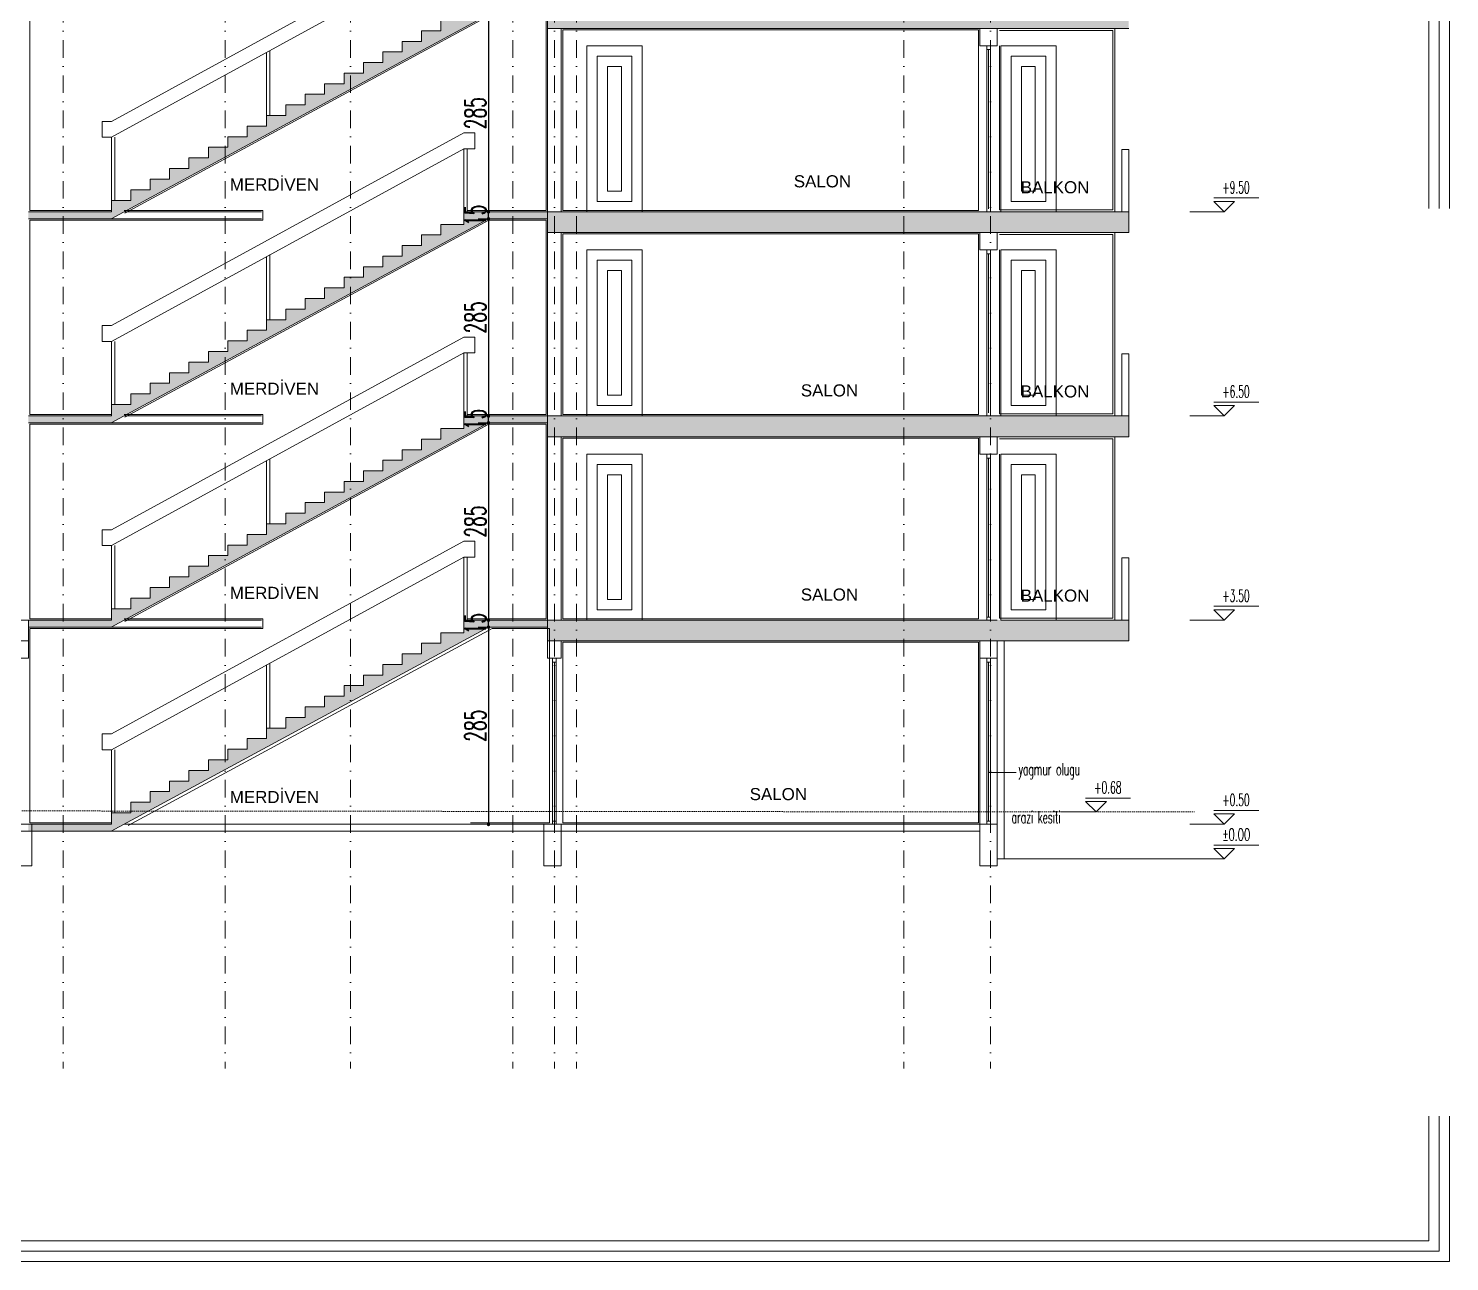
# Model space of a CAD drawing. Header units: millimetres. Extents: x -16104 to 67872, y -88009 to 12107.
# Drawn here: x 40599 to 42652, y 8729 to 10511 of the extents above; entities that cross this region are included whole.
import ezdxf

# ---------------------------------------------------------------- set-up
doc = ezdxf.new("R2010")
doc.units = ezdxf.units.MM
doc.linetypes.add('ACAD_ISO07W100', pattern=[3, 0, -3])
doc.linetypes.add('DASHDOTX2', pattern=[50.8, 25.4, -12.7, 0, -12.7])
doc.layers.get('0').update_dxf_attribs({"color": 241})
for name, color, linetype, lineweight in [('c05', 32, 'Continuous', 13), ('OLCU', 54, 'Continuous', 13), ('TARAMA', 8, 'Continuous', 15)]:
    doc.layers.add(name, color=color, linetype=linetype, lineweight=lineweight)
doc.styles.add('DIM', font='Txttw.shx', dxfattribs={"width": 0.6})
doc.styles.add('OLCU', font='simplex.shx', dxfattribs={"width": 0.6, "height": 1400})
doc.dimstyles.new('50', dxfattribs={"dimscale": 0, "dimtxt": 30, "dimasz": 1, "dimexe": 0, "dimexo": 2, "dimgap": 4, "dimtad": 1, "dimdec": 0, "dimzin": 0, "dimdsep": 46, "dimtxsty": 'DIM', "dimblk1": 'DOT', "dimblk2": 'DOT', "dimsah": 1, "dimcen": 1.5, "dimdle": 3, "dimse1": 1, "dimse2": 1, "dimclrd": 256, "dimclre": 9, "dimclrt": 256, "dimadec": 0, "dimazin": 0, "dimtfac": 0.24, "dimtdec": 0, "dimtix": 1, "dimtmove": 2, "dimatfit": 3, "dimldrblk": 'DOT', "dimfxl": 0, "dimtolj": 1, "dimtzin": 15, "dimarcsym": 0})

# ---------------------------------------------------------------- blocks, each defined once
blk = doc.blocks.new('DOT')
for p, q in [((-2, 0), (0, 0)), ((0, 15), (0, -15)), ((2, 0), (0, 0))]:
    blk.add_line(p, q)
blk.add_circle((0, 0), 2)
blk = doc.blocks.new('*D288')
at = {"layer": 'Defpoints', "color": 0, "transparency": 16777216}
for p in [(41263.5, 10531.1), (41263.5, 10246.1), (41263.5, 10246.1)]:
    blk.add_point(p, dxfattribs=at)
at = {"layer": 'TARAMA', "lineweight": -2, "transparency": 16777216}
blk.add_line((41263.5, 10530.1), (41263.5, 10247.1), dxfattribs=at)
for p, rotation in [((41263.5, 10531.1), 90), ((41263.5, 10246.1), 270)]:
    blk.add_blockref('DOT', p, dxfattribs=dict(at, rotation=rotation))
at = {"layer": 'TARAMA', "transparency": 16777216, "insert": (41244.5, 10388.6), "char_height": 30, "attachment_point": 5, "rotation": 90, "style": 'DIM'}
blk.add_mtext('\\A1;285', dxfattribs=at)
blk = doc.blocks.new('*D289')
at = {"layer": 'Defpoints', "color": 0, "transparency": 16777216}
for p in [(41263.5, 10236.1), (41263.5, 9951.1), (41263.5, 9951.1)]:
    blk.add_point(p, dxfattribs=at)
at = {"layer": 'TARAMA', "lineweight": -2, "transparency": 16777216}
blk.add_line((41263.5, 10235.1), (41263.5, 9952.1), dxfattribs=at)
for p, rotation in [((41263.5, 10236.1), 90), ((41263.5, 9951.1), 270)]:
    blk.add_blockref('DOT', p, dxfattribs=dict(at, rotation=rotation))
at = {"layer": 'TARAMA', "transparency": 16777216, "insert": (41244.5, 10093.6), "char_height": 30, "attachment_point": 5, "rotation": 90, "style": 'DIM'}
blk.add_mtext('\\A1;285', dxfattribs=at)
blk = doc.blocks.new('*D290')
at = {"layer": 'Defpoints', "color": 0, "transparency": 16777216}
for p in [(41263.5, 9941.1), (41263.5, 9656.1), (41263.5, 9656.1)]:
    blk.add_point(p, dxfattribs=at)
at = {"layer": 'TARAMA', "lineweight": -2, "transparency": 16777216}
blk.add_line((41263.5, 9940.1), (41263.5, 9657.1), dxfattribs=at)
for p, rotation in [((41263.5, 9941.1), 90), ((41263.5, 9656.1), 270)]:
    blk.add_blockref('DOT', p, dxfattribs=dict(at, rotation=rotation))
at = {"layer": 'TARAMA', "transparency": 16777216, "insert": (41244.5, 9798.6), "char_height": 30, "attachment_point": 5, "rotation": 90, "style": 'DIM'}
blk.add_mtext('\\A1;285', dxfattribs=at)
blk = doc.blocks.new('*D291')
at = {"layer": 'Defpoints', "color": 0, "transparency": 16777216}
for p in [(41263.5, 9646.1), (41263.5, 9361.1), (41263.5, 9361.1)]:
    blk.add_point(p, dxfattribs=at)
at = {"layer": 'TARAMA', "lineweight": -2, "transparency": 16777216}
blk.add_line((41263.5, 9645.1), (41263.5, 9362.1), dxfattribs=at)
for p, rotation in [((41263.5, 9646.1), 90), ((41263.5, 9361.1), 270)]:
    blk.add_blockref('DOT', p, dxfattribs=dict(at, rotation=rotation))
at = {"layer": 'TARAMA', "transparency": 16777216, "insert": (41244.5, 9503.6), "char_height": 30, "attachment_point": 5, "rotation": 90, "style": 'DIM'}
blk.add_mtext('\\A1;285', dxfattribs=at)
blk = doc.blocks.new('*D295')
at = {"layer": 'Defpoints', "color": 0, "transparency": 16777216}
for p in [(41263.5, 10246.1), (41263.5, 10246.1), (41263.5, 10236.1)]:
    blk.add_point(p, dxfattribs=at)
at = {"layer": 'TARAMA', "lineweight": -2, "transparency": 16777216}
for p, q in [((41263.5, 10247.1), (41263.5, 10248.1)), ((41263.5, 10236.1), (41263.5, 10246.1)), ((41263.5, 10235.1), (41263.5, 10234.1))]:
    blk.add_line(p, q, dxfattribs=at)
for p, rotation in [((41263.5, 10246.1), 270), ((41263.5, 10236.1), 90)]:
    blk.add_blockref('DOT', p, dxfattribs=dict(at, rotation=rotation))
at = {"layer": 'TARAMA', "transparency": 16777216, "insert": (41244.5, 10241.1), "char_height": 30, "attachment_point": 5, "rotation": 90, "style": 'DIM'}
blk.add_mtext('\\A1;15', dxfattribs=at)
blk = doc.blocks.new('*D296')
at = {"layer": 'Defpoints', "color": 0, "transparency": 16777216}
for p in [(41263.5, 9951.1), (41263.5, 9951.1), (41263.5, 9941.1)]:
    blk.add_point(p, dxfattribs=at)
at = {"layer": 'TARAMA', "lineweight": -2, "transparency": 16777216}
for p, q in [((41263.5, 9952.1), (41263.5, 9953.1)), ((41263.5, 9941.1), (41263.5, 9951.1)), ((41263.5, 9940.1), (41263.5, 9939.1))]:
    blk.add_line(p, q, dxfattribs=at)
for p, rotation in [((41263.5, 9951.1), 270), ((41263.5, 9941.1), 90)]:
    blk.add_blockref('DOT', p, dxfattribs=dict(at, rotation=rotation))
at = {"layer": 'TARAMA', "transparency": 16777216, "insert": (41244.5, 9946.1), "char_height": 30, "attachment_point": 5, "rotation": 90, "style": 'DIM'}
blk.add_mtext('\\A1;15', dxfattribs=at)
blk = doc.blocks.new('*D297')
at = {"layer": 'Defpoints', "color": 0, "transparency": 16777216}
for p in [(41263.5, 9656.1), (41263.5, 9656.1), (41263.5, 9646.1)]:
    blk.add_point(p, dxfattribs=at)
at = {"layer": 'TARAMA', "lineweight": -2, "transparency": 16777216}
for p, q in [((41263.5, 9657.1), (41263.5, 9658.1)), ((41263.5, 9646.1), (41263.5, 9656.1)), ((41263.5, 9645.1), (41263.5, 9644.1))]:
    blk.add_line(p, q, dxfattribs=at)
for p, rotation in [((41263.5, 9656.1), 270), ((41263.5, 9646.1), 90)]:
    blk.add_blockref('DOT', p, dxfattribs=dict(at, rotation=rotation))
at = {"layer": 'TARAMA', "transparency": 16777216, "insert": (41244.5, 9651.1), "char_height": 30, "attachment_point": 5, "rotation": 90, "style": 'DIM'}
blk.add_mtext('\\A1;15', dxfattribs=at)
blk = doc.blocks.new('*D960')
at = {"layer": 'Defpoints', "color": 0, "transparency": 16777216}
for p in [(37745, 10515), (37745, 10490), (41348.4, 10490)]:
    blk.add_point(p, dxfattribs=at)
at = {"layer": 'OLCU', "lineweight": -2, "transparency": 16777216}
for p, q in [((37745, 10516), (37745, 10517)), ((37745, 10515), (37745, 10490)), ((37745, 10489), (37745, 10488))]:
    blk.add_line(p, q, dxfattribs=at)
for p, rotation in [((37745, 10515), 270), ((37745, 10490), 90)]:
    blk.add_blockref('DOT', p, dxfattribs=dict(at, rotation=rotation))
at = {"layer": 'OLCU', "transparency": 16777216, "insert": (37726, 10502.5), "char_height": 30, "attachment_point": 5, "rotation": 90, "style": 'DIM'}
blk.add_mtext('\\A1;25', dxfattribs=at)
blk = doc.blocks.new('*D961')
at = {"layer": 'Defpoints', "color": 0, "transparency": 16777216}
for p in [(37745, 10490), (37745, 9425.5), (41348.4, 9425.5)]:
    blk.add_point(p, dxfattribs=at)
at = {"layer": 'OLCU', "lineweight": -2, "transparency": 16777216}
blk.add_line((37745, 10489), (37745, 9426.5), dxfattribs=at)
for p, rotation in [((37745, 10490), 90), ((37745, 9425.5), 270)]:
    blk.add_blockref('DOT', p, dxfattribs=dict(at, rotation=rotation))
at = {"layer": 'OLCU', "transparency": 16777216, "insert": (37726, 9957.8), "char_height": 30, "attachment_point": 5, "rotation": 90, "style": 'DIM'}
blk.add_mtext('\\A1;1065', dxfattribs=at)

msp = doc.modelspace()

# ---------------------------------------------------------------- hatches: boundary and pattern name
at = {"layer": 'TARAMA'}
h = msp.add_hatch(dxfattribs=at)
h.set_pattern_fill('JIS_STN_2.5,_O', color=256)
h.set_pattern_definition([(45, (1786.5696, -7965.6812), (-1.76776695, 1.76776695), []), (45, (1788.3346, -7965.6812), (-1.76776695, 1.76776695), [1.2, -0.5])])
h.paths.add_polyline_path([(41263.5, 10531.1), (41348.7, 10531.1), (41348.7, 10541.1), (41227.7, 10541.1), (41227.7, 10523), (41194.7, 10523), (41194.7, 10507.7), (41166.7, 10507.7), (41166.7, 10492.4), (41138.7, 10492.4), (41138.7, 10477.1), (41110.7, 10477.1), (41110.7, 10461.8), (41082.7, 10461.8), (41082.7, 10446.5), (41054.7, 10446.5), (41054.7, 10431.2), (41026.7, 10431.2), (41026.7, 10415.9), (40998.7, 10415.9), (40998.7, 10400.6), (40970.7, 10400.6), (40970.7, 10385.2), (40942.7, 10385.2), (40942.7, 10369.9), (40914.7, 10369.9), (40914.7, 10354.6), (40886.7, 10354.6), (40886.7, 10339.3), (40858.7, 10339.3), (40858.7, 10324), (40830.7, 10324), (40830.7, 10308.7), (40802.7, 10308.7), (40802.7, 10293.4), (40774.7, 10293.4), (40774.7, 10278.1), (40746.7, 10278.1), (40746.7, 10262.7), (40718.7, 10262.7), (40718.7, 10246.1), (40598.7, 10246.1), (40598.7, 10236.1), (40718.4, 10236.1)])
h = msp.add_hatch(dxfattribs=at)
h.set_pattern_fill('JIS_STN_2.5,_O', color=256)
h.set_pattern_definition([(45, (1786.5696, -7670.6812), (-1.76776695, 1.76776695), []), (45, (1788.3346, -7670.6812), (-1.76776695, 1.76776695), [1.2, -0.5])])
h.paths.add_polyline_path([(42188.7, 10541.1), (41998.7, 10541.1), (41348.7, 10541.1), (41348.7, 10511.1), (42188.7, 10511.1)])
h = msp.add_hatch(dxfattribs=at)
h.set_pattern_fill('JIS_STN_2.5,_O', color=256)
h.set_pattern_definition([(45, (1786.5696, -8260.6812), (-1.76776695, 1.76776695), []), (45, (1788.3346, -8260.6812), (-1.76776695, 1.76776695), [1.2, -0.5])])
h.paths.add_polyline_path([(41263.5, 10236.1), (41348.7, 10236.1), (41348.7, 10246.1), (41227.7, 10246.1), (41227.7, 10228), (41194.7, 10228), (41194.7, 10212.7), (41166.7, 10212.7), (41166.7, 10197.4), (41138.7, 10197.4), (41138.7, 10182.1), (41110.7, 10182.1), (41110.7, 10166.8), (41082.7, 10166.8), (41082.7, 10151.5), (41054.7, 10151.5), (41054.7, 10136.2), (41026.7, 10136.2), (41026.7, 10120.9), (40998.7, 10120.9), (40998.7, 10105.6), (40970.7, 10105.6), (40970.7, 10090.2), (40942.7, 10090.2), (40942.7, 10074.9), (40914.7, 10074.9), (40914.7, 10059.6), (40886.7, 10059.6), (40886.7, 10044.3), (40858.7, 10044.3), (40858.7, 10029), (40830.7, 10029), (40830.7, 10013.7), (40802.7, 10013.7), (40802.7, 9998.4), (40774.7, 9998.4), (40774.7, 9983.1), (40746.7, 9983.1), (40746.7, 9967.7), (40718.7, 9967.7), (40718.7, 9951.1), (40598.7, 9951.1), (40598.7, 9941.1), (40718.4, 9941.1)])
h = msp.add_hatch(dxfattribs=at)
h.set_pattern_fill('JIS_STN_2.5,_O', color=256)
h.set_pattern_definition([(45, (1786.5696, -7965.6812), (-1.76776695, 1.76776695), []), (45, (1788.3346, -7965.6812), (-1.76776695, 1.76776695), [1.2, -0.5])])
h.paths.add_polyline_path([(42188.7, 10246.1), (41998.7, 10246.1), (41348.7, 10246.1), (41348.7, 10216.1), (42188.7, 10216.1)])
h = msp.add_hatch(dxfattribs=at)
h.set_pattern_fill('JIS_STN_2.5,_O', color=256)
h.set_pattern_definition([(45, (1786.5696, -8555.6812), (-1.76776695, 1.76776695), []), (45, (1788.3346, -8555.6812), (-1.76776695, 1.76776695), [1.2, -0.5])])
h.paths.add_polyline_path([(41263.5, 9941.1), (41348.7, 9941.1), (41348.7, 9951.1), (41227.7, 9951.1), (41227.7, 9933), (41194.7, 9933), (41194.7, 9917.7), (41166.7, 9917.7), (41166.7, 9902.4), (41138.7, 9902.4), (41138.7, 9887.1), (41110.7, 9887.1), (41110.7, 9871.8), (41082.7, 9871.8), (41082.7, 9856.5), (41054.7, 9856.5), (41054.7, 9841.2), (41026.7, 9841.2), (41026.7, 9825.9), (40998.7, 9825.9), (40998.7, 9810.6), (40970.7, 9810.6), (40970.7, 9795.2), (40942.7, 9795.2), (40942.7, 9779.9), (40914.7, 9779.9), (40914.7, 9764.6), (40886.7, 9764.6), (40886.7, 9749.3), (40858.7, 9749.3), (40858.7, 9734), (40830.7, 9734), (40830.7, 9718.7), (40802.7, 9718.7), (40802.7, 9703.4), (40774.7, 9703.4), (40774.7, 9688.1), (40746.7, 9688.1), (40746.7, 9672.7), (40718.7, 9672.7), (40718.7, 9656.1), (40598.7, 9656.1), (40598.7, 9646.1), (40718.4, 9646.1)])
h = msp.add_hatch(dxfattribs=at)
h.set_pattern_fill('JIS_STN_2.5,_O', color=256)
h.set_pattern_definition([(45, (1786.5696, -8260.6812), (-1.76776695, 1.76776695), []), (45, (1788.3346, -8260.6812), (-1.76776695, 1.76776695), [1.2, -0.5])])
h.paths.add_polyline_path([(42188.7, 9951.1), (41998.7, 9951.1), (41348.7, 9951.1), (41348.7, 9921.1), (42188.7, 9921.1)])
h = msp.add_hatch(dxfattribs=at)
h.set_pattern_fill('JIS_STN_2.5,_O', color=256)
h.set_pattern_definition([(45, (1786.5696, -8850.6812), (-1.76776695, 1.76776695), []), (45, (1788.3346, -8850.6812), (-1.76776695, 1.76776695), [1.2, -0.5])])
h.paths.add_polyline_path([(41263.5, 9646.1), (41348.7, 9646.1), (41348.7, 9656.1), (41227.7, 9656.1), (41227.7, 9638), (41194.7, 9638), (41194.7, 9622.7), (41166.7, 9622.7), (41166.7, 9607.4), (41138.7, 9607.4), (41138.7, 9592.1), (41110.7, 9592.1), (41110.7, 9576.8), (41082.7, 9576.8), (41082.7, 9561.5), (41054.7, 9561.5), (41054.7, 9546.2), (41026.7, 9546.2), (41026.7, 9530.9), (40998.7, 9530.9), (40998.7, 9515.6), (40970.7, 9515.6), (40970.7, 9500.2), (40942.7, 9500.2), (40942.7, 9484.9), (40914.7, 9484.9), (40914.7, 9469.6), (40886.7, 9469.6), (40886.7, 9454.3), (40858.7, 9454.3), (40858.7, 9439), (40830.7, 9439), (40830.7, 9423.7), (40802.7, 9423.7), (40802.7, 9408.4), (40774.7, 9408.4), (40774.7, 9393.1), (40746.7, 9393.1), (40746.7, 9377.7), (40718.7, 9377.7), (40718.7, 9361.1), (40598.7, 9361.1), (40598.7, 9351.1), (40718.4, 9351.1)])
h = msp.add_hatch(dxfattribs=at)
h.set_pattern_fill('JIS_STN_2.5,_O', color=256)
h.set_pattern_definition([(45, (1786.5696, -8555.6812), (-1.76776695, 1.76776695), []), (45, (1788.3346, -8555.6812), (-1.76776695, 1.76776695), [1.2, -0.5])])
h.paths.add_polyline_path([(42188.7, 9656.1), (41998.7, 9656.1), (41348.7, 9656.1), (41348.7, 9626.1), (42188.7, 9626.1)])

# ---------------------------------------------------------------- linework, layer by layer
at = {"layer": 'c05'}
for points in [[(42652.3, 8939.6), (42652.3, 8729.3), (39122.1, 8729.3), (39122.1, 12107.1), (42652.3, 12107.1), (42652.3, 10251)], [(42652.3, 8939.6), (42652.3, 8729.3), (39122.1, 8729.3), (39122.1, 12107.1), (42652.3, 12107.1), (42652.3, 10251)], [(42637.3, 8939.6), (42637.3, 8744.3), (39137.1, 8744.3), (39137.1, 12092.1), (42637.3, 12092.1), (42637.3, 10251)], [(42622.3, 8939.6), (42622.3, 8759.3), (39152.1, 8759.3), (39152.1, 12077.1), (42622.3, 12077.1), (42622.3, 10251)]]:
    msp.add_lwpolyline(points, dxfattribs=at)
at = {"layer": 'TARAMA', "linetype": 'DASHDOTX2'}
for p, q in [((40648.7, 11817.6), (40648.7, 9008.1)), ((40883.2, 11817.6), (40883.2, 9008.1)), ((41064.2, 11817.6), (41064.2, 9008.1)), ((41298.7, 11817.6), (41298.7, 9008.1)), ((41358.7, 11817.6), (41358.7, 9008.1)), ((41390.7, 11817.6), (41390.7, 9008.1)), ((41863.7, 11817.6), (41863.7, 9008.1)), ((41988.7, 11817.6), (41988.7, 9008.1))]:
    msp.add_line(p, q, dxfattribs=at)
at = {"layer": 'TARAMA'}
for p, q in [((40718.7, 10376.7), (41227.7, 10655.1)), ((40718.7, 10376.7), (41227.7, 10655.1)), ((40718.7, 10353.9), (41227.7, 10632.3)), ((40718.7, 10353.9), (41227.7, 10632.3)), ((41348.7, 10541.1), (41348.7, 10246.1)), ((40718.4, 10236.1), (41263.5, 10531.1)), ((41194.7, 10523), (41194.7, 10507.7)), ((41166.7, 10507.7), (41166.7, 10492.4)), ((41166.7, 10507.7), (41194.7, 10507.7)), ((41348.7, 10511.1), (42188.7, 10511.1)), ((41368.7, 10511.1), (41368.7, 10246.1)), ((41973.7, 10511.1), (41973.7, 10486.1)), ((41998.7, 10511.1), (41998.7, 10486.1)), ((42168.7, 10511.1), (42168.7, 10246.1)), ((40942.7, 10385.2), (40942.7, 10476.4)), ((40947.7, 10385.2), (40947.7, 10479.2)), ((41110.7, 10477.1), (41110.7, 10461.8)), ((41110.7, 10477.1), (41138.7, 10477.1)), ((41138.7, 10492.4), (41138.7, 10477.1)), ((41138.7, 10492.4), (41166.7, 10492.4)), ((41973.7, 10486.1), (41998.7, 10486.1)), ((41983.7, 10486.1), (41983.7, 10246.1)), ((41983.7, 10480.4), (41988.7, 10480.4)), ((41986.2, 10480.4), (41986.2, 10250.6)), ((41988.7, 10486.1), (41988.7, 10246.1)), ((41082.7, 10461.8), (41082.7, 10446.5)), ((41082.7, 10461.8), (41110.7, 10461.8)), ((41054.7, 10446.5), (41054.7, 10431.2)), ((41054.7, 10446.5), (41082.7, 10446.5)), ((40998.7, 10415.9), (40998.7, 10400.6)), ((40998.7, 10415.9), (41026.7, 10415.9)), ((41026.7, 10431.2), (41026.7, 10415.9)), ((41026.7, 10431.2), (41054.7, 10431.2)), ((40970.7, 10400.6), (40970.7, 10385.2)), ((40970.7, 10400.6), (40998.7, 10400.6)), ((40718.7, 10376.7), (40705.1, 10376.7)), ((40705.1, 10376.7), (40705.1, 10353.9)), ((40942.7, 10385.2), (40942.7, 10369.9)), ((40942.7, 10385.2), (40970.7, 10385.2)), ((40718.7, 10353.9), (40705.1, 10353.9)), ((40718.7, 10081.7), (41227.7, 10360.1)), ((40718.7, 10081.7), (41227.7, 10360.1)), ((40718.7, 10262.7), (40718.7, 10353.9)), ((40723.7, 10262.7), (40723.7, 10353.9)), ((40886.7, 10354.6), (40886.7, 10339.3)), ((40886.7, 10354.6), (40914.7, 10354.6)), ((40914.7, 10369.9), (40914.7, 10354.6)), ((40914.7, 10369.9), (40942.7, 10369.9)), ((41227.7, 10360.1), (41243.7, 10360.1)), ((41227.7, 10360.1), (41243.7, 10360.1)), ((41243.7, 10360.1), (41243.7, 10337.3)), ((41243.7, 10360.1), (41243.7, 10337.3)), ((40718.7, 10058.9), (41227.7, 10337.3)), ((40718.7, 10058.9), (41227.7, 10337.3)), ((40858.7, 10339.3), (40858.7, 10324)), ((40858.7, 10339.3), (40886.7, 10339.3)), ((41227.7, 10246.1), (41227.7, 10337.3)), ((41227.7, 10337.3), (41243.7, 10337.3)), ((41227.7, 10246.1), (41227.7, 10337.3)), ((41227.7, 10337.3), (41243.7, 10337.3)), ((41232.7, 10246.1), (41232.7, 10337.3)), ((41232.7, 10246.1), (41232.7, 10337.3)), ((42178.7, 10336.1), (42188.7, 10336.1)), ((42178.7, 10336.1), (42178.7, 10246.1)), ((42178.7, 10336.1), (42178.7, 10246.1)), ((42188.7, 10336.1), (42188.7, 10216.1)), ((40830.7, 10324), (40830.7, 10308.7)), ((40830.7, 10324), (40858.7, 10324)), ((40774.7, 10293.4), (40774.7, 10278.1)), ((40774.7, 10293.4), (40802.7, 10293.4)), ((40802.7, 10308.7), (40802.7, 10293.4)), ((40802.7, 10308.7), (40830.7, 10308.7)), ((40746.7, 10278.1), (40746.7, 10262.7)), ((40746.7, 10278.1), (40774.7, 10278.1)), ((40718.7, 10262.7), (40718.7, 10246.1)), ((40718.7, 10262.7), (40746.7, 10262.7)), ((40598.7, 10246.1), (40718.7, 10246.1)), ((40598.7, 10236.1), (40718.4, 10236.1)), ((40718.4, 9941.1), (41263.5, 10236.1)), ((40718.4, 10236.1), (40935.5, 10236.1)), ((40736.9, 10246.1), (40935.5, 10246.1)), ((41194.7, 10228), (41194.7, 10212.7)), ((41194.7, 10228), (41227.7, 10228)), ((41227.7, 10246.1), (41227.7, 10228)), ((41348.7, 10246.1), (41227.7, 10246.1)), ((41348.7, 10236.1), (41263.5, 10236.1)), ((41348.7, 10246.1), (41998.7, 10246.1)), ((41348.7, 10246.1), (41348.7, 9951.1)), ((41998.7, 10246.1), (42188.7, 10246.1)), ((41166.7, 10212.7), (41166.7, 10197.4)), ((41166.7, 10212.7), (41194.7, 10212.7)), ((41348.7, 10216.1), (42188.7, 10216.1)), ((41368.7, 10216.1), (41368.7, 9951.1)), ((41973.7, 10216.1), (41973.7, 10191.1)), ((41998.7, 10216.1), (41998.7, 10191.1)), ((42168.7, 10216.1), (42168.7, 9951.1)), ((41138.7, 10197.4), (41138.7, 10182.1)), ((41138.7, 10197.4), (41166.7, 10197.4)), ((41973.7, 10191.1), (41998.7, 10191.1)), ((41983.7, 10191.1), (41983.7, 9951.1)), ((41988.7, 10191.1), (41988.7, 9951.1)), ((40942.7, 10090.2), (40942.7, 10181.4)), ((40947.7, 10090.2), (40947.7, 10184.2)), ((41082.7, 10166.8), (41082.7, 10151.5)), ((41082.7, 10166.8), (41110.7, 10166.8)), ((41110.7, 10182.1), (41110.7, 10166.8)), ((41110.7, 10182.1), (41138.7, 10182.1)), ((41983.7, 10185.4), (41988.7, 10185.4)), ((41986.2, 10185.4), (41986.2, 9955.6)), ((41054.7, 10151.5), (41054.7, 10136.2)), ((41054.7, 10151.5), (41082.7, 10151.5)), ((41026.7, 10136.2), (41026.7, 10120.9)), ((41026.7, 10136.2), (41054.7, 10136.2)), ((40970.7, 10105.6), (40970.7, 10090.2)), ((40970.7, 10105.6), (40998.7, 10105.6)), ((40998.7, 10120.9), (40998.7, 10105.6)), ((40998.7, 10120.9), (41026.7, 10120.9)), ((40942.7, 10090.2), (40942.7, 10074.9)), ((40942.7, 10090.2), (40970.7, 10090.2)), ((40718.7, 10081.7), (40705.1, 10081.7)), ((40705.1, 10081.7), (40705.1, 10058.9)), ((40718.7, 9786.7), (41227.7, 10065.1)), ((40718.7, 9786.7), (41227.7, 10065.1)), ((40914.7, 10074.9), (40914.7, 10059.6)), ((40914.7, 10074.9), (40942.7, 10074.9)), ((41227.7, 10065.1), (41243.7, 10065.1)), ((41227.7, 10065.1), (41243.7, 10065.1)), ((41243.7, 10065.1), (41243.7, 10042.3)), ((41243.7, 10065.1), (41243.7, 10042.3)), ((40718.7, 10058.9), (40705.1, 10058.9)), ((40718.7, 9967.7), (40718.7, 10058.9)), ((40723.7, 9967.7), (40723.7, 10058.9)), ((40858.7, 10044.3), (40858.7, 10029)), ((40858.7, 10044.3), (40886.7, 10044.3)), ((40886.7, 10059.6), (40886.7, 10044.3)), ((40886.7, 10059.6), (40914.7, 10059.6)), ((40718.7, 9763.9), (41227.7, 10042.3)), ((40718.7, 9763.9), (41227.7, 10042.3)), ((40830.7, 10029), (40830.7, 10013.7)), ((40830.7, 10029), (40858.7, 10029)), ((41227.7, 9951.1), (41227.7, 10042.3)), ((41227.7, 10042.3), (41243.7, 10042.3)), ((41227.7, 9951.1), (41227.7, 10042.3)), ((41227.7, 10042.3), (41243.7, 10042.3)), ((41232.7, 9951.1), (41232.7, 10042.3)), ((41232.7, 9951.1), (41232.7, 10042.3)), ((42178.7, 10041.1), (42188.7, 10041.1)), ((42178.7, 10041.1), (42178.7, 9951.1)), ((42178.7, 10041.1), (42178.7, 9951.1)), ((42188.7, 10041.1), (42188.7, 9921.1)), ((40802.7, 10013.7), (40802.7, 9998.4)), ((40802.7, 10013.7), (40830.7, 10013.7)), ((40746.7, 9983.1), (40746.7, 9967.7)), ((40746.7, 9983.1), (40774.7, 9983.1)), ((40774.7, 9998.4), (40774.7, 9983.1)), ((40774.7, 9998.4), (40802.7, 9998.4)), ((40718.7, 9967.7), (40718.7, 9951.1)), ((40718.7, 9967.7), (40746.7, 9967.7)), ((40598.7, 9951.1), (40718.7, 9951.1)), ((40598.7, 9941.1), (40718.4, 9941.1)), ((40718.4, 9646.1), (41263.5, 9941.1)), ((40718.4, 9941.1), (40935.5, 9941.1)), ((40736.9, 9951.1), (40935.5, 9951.1)), ((41227.7, 9951.1), (41227.7, 9933)), ((41348.7, 9951.1), (41227.7, 9951.1)), ((41348.7, 9941.1), (41263.5, 9941.1)), ((41348.7, 9951.1), (41998.7, 9951.1)), ((41348.7, 9951.1), (41348.7, 9656.1)), ((41998.7, 9951.1), (42188.7, 9951.1)), ((41194.7, 9933), (41194.7, 9917.7)), ((41194.7, 9933), (41227.7, 9933)), ((41348.7, 9921.1), (42188.7, 9921.1)), ((41368.7, 9921.1), (41368.7, 9656.1)), ((41973.7, 9921.1), (41973.7, 9896.1)), ((41998.7, 9921.1), (41998.7, 9896.1)), ((42168.7, 9921.1), (42168.7, 9656.1)), ((41138.7, 9902.4), (41138.7, 9887.1)), ((41138.7, 9902.4), (41166.7, 9902.4)), ((41166.7, 9917.7), (41166.7, 9902.4)), ((41166.7, 9917.7), (41194.7, 9917.7)), ((40942.7, 9795.2), (40942.7, 9886.4)), ((40947.7, 9795.2), (40947.7, 9889.2)), ((41110.7, 9887.1), (41110.7, 9871.8)), ((41110.7, 9887.1), (41138.7, 9887.1)), ((41973.7, 9896.1), (41998.7, 9896.1)), ((41983.7, 9896.1), (41983.7, 9656.1)), ((41983.7, 9890.4), (41988.7, 9890.4)), ((41986.2, 9890.4), (41986.2, 9660.6)), ((41988.7, 9896.1), (41988.7, 9656.1)), ((41082.7, 9871.8), (41082.7, 9856.5)), ((41082.7, 9871.8), (41110.7, 9871.8)), ((41026.7, 9841.2), (41026.7, 9825.9)), ((41026.7, 9841.2), (41054.7, 9841.2)), ((41054.7, 9856.5), (41054.7, 9841.2)), ((41054.7, 9856.5), (41082.7, 9856.5)), ((40998.7, 9825.9), (40998.7, 9810.6)), ((40998.7, 9825.9), (41026.7, 9825.9)), ((40970.7, 9810.6), (40970.7, 9795.2)), ((40970.7, 9810.6), (40998.7, 9810.6)), ((40718.7, 9786.7), (40705.1, 9786.7)), ((40705.1, 9786.7), (40705.1, 9763.9)), ((40914.7, 9779.9), (40914.7, 9764.6)), ((40914.7, 9779.9), (40942.7, 9779.9)), ((40942.7, 9795.2), (40942.7, 9779.9)), ((40942.7, 9795.2), (40970.7, 9795.2)), ((40718.7, 9763.9), (40705.1, 9763.9)), ((40718.7, 9491.7), (41227.7, 9770.1)), ((40718.7, 9672.7), (40718.7, 9763.9)), ((40723.7, 9672.7), (40723.7, 9763.9)), ((40886.7, 9764.6), (40886.7, 9749.3)), ((40886.7, 9764.6), (40914.7, 9764.6)), ((41227.7, 9770.1), (41243.7, 9770.1)), ((41243.7, 9770.1), (41243.7, 9747.3)), ((40718.7, 9468.9), (41227.7, 9747.3)), ((40858.7, 9749.3), (40858.7, 9734)), ((40858.7, 9749.3), (40886.7, 9749.3)), ((41227.7, 9656.1), (41227.7, 9747.3)), ((41227.7, 9747.3), (41243.7, 9747.3)), ((41232.7, 9656.1), (41232.7, 9747.3)), ((42178.7, 9746.1), (42188.7, 9746.1)), ((42178.7, 9746.1), (42178.7, 9656.1)), ((42178.7, 9746.1), (42178.7, 9656.1)), ((42188.7, 9746.1), (42188.7, 9626.1)), ((40802.7, 9718.7), (40802.7, 9703.4)), ((40802.7, 9718.7), (40830.7, 9718.7)), ((40830.7, 9734), (40830.7, 9718.7)), ((40830.7, 9734), (40858.7, 9734)), ((40774.7, 9703.4), (40774.7, 9688.1)), ((40774.7, 9703.4), (40802.7, 9703.4)), ((40746.7, 9688.1), (40746.7, 9672.7)), ((40746.7, 9688.1), (40774.7, 9688.1)), ((39948.7, 9656.1), (40598.7, 9656.1)), ((40598.7, 9656.1), (40718.7, 9656.1)), ((40598.7, 9656.1), (40598.7, 9601.1)), ((40718.7, 9672.7), (40718.7, 9656.1)), ((40718.7, 9672.7), (40746.7, 9672.7)), ((40736.9, 9656.1), (40935.5, 9656.1)), ((41227.7, 9656.1), (41227.7, 9638)), ((41348.7, 9656.1), (41227.7, 9656.1)), ((41348.7, 9656.1), (41998.7, 9656.1)), ((41348.7, 9656.1), (41998.7, 9656.1)), ((41348.7, 9656.1), (41348.7, 9601.1)), ((41983.7, 9660.6), (41988.7, 9660.6)), ((42003.7, 9656.1), (42188.7, 9656.1)), ((40598.7, 9646.1), (40718.4, 9646.1)), ((40718.4, 9351.1), (41263.5, 9646.1)), ((40718.4, 9646.1), (40935.5, 9646.1)), ((41194.7, 9638), (41194.7, 9622.7)), ((41194.7, 9638), (41227.7, 9638)), ((41348.7, 9646.1), (41263.5, 9646.1)), ((39758.7, 9626.1), (40598.7, 9626.1)), ((41166.7, 9622.7), (41166.7, 9607.4)), ((41166.7, 9622.7), (41194.7, 9622.7)), ((41348.7, 9626.1), (42188.7, 9626.1)), ((41368.7, 9626.1), (41368.7, 9601.1)), ((41973.7, 9626.1), (41973.7, 9601.1)), ((41998.7, 9626.1), (41998.7, 9601.1)), ((40598.7, 9601.1), (40578.7, 9601.1)), ((40942.7, 9500.2), (40942.7, 9591.4)), ((40947.7, 9500.2), (40947.7, 9594.2)), ((41110.7, 9592.1), (41110.7, 9576.8)), ((41110.7, 9592.1), (41138.7, 9592.1)), ((41138.7, 9607.4), (41138.7, 9592.1)), ((41138.7, 9607.4), (41166.7, 9607.4)), ((41356.2, 9601.1), (41348.7, 9601.1)), ((41348.7, 9601.1), (41368.7, 9601.1)), ((41356.2, 9601.1), (41356.2, 9361.1)), ((41356.2, 9595.4), (41361.2, 9595.4)), ((41358.7, 9595.4), (41358.7, 9365.6)), ((41361.2, 9601.1), (41361.2, 9361.1)), ((41973.7, 9601.1), (41998.7, 9601.1)), ((41973.7, 9601.1), (41973.7, 9361.1)), ((41983.7, 9601.1), (41983.7, 9361.1)), ((41983.7, 9595.4), (41988.7, 9595.4)), ((41986.2, 9595.4), (41986.2, 9365.6)), ((41988.7, 9601.1), (41988.7, 9361.1)), ((41998.7, 9601.1), (41998.7, 9361.1)), ((41082.7, 9576.8), (41082.7, 9561.5)), ((41082.7, 9576.8), (41110.7, 9576.8)), ((41054.7, 9561.5), (41054.7, 9546.2)), ((41054.7, 9561.5), (41082.7, 9561.5)), ((40998.7, 9530.9), (40998.7, 9515.6)), ((40998.7, 9530.9), (41026.7, 9530.9)), ((41026.7, 9546.2), (41026.7, 9530.9)), ((41026.7, 9546.2), (41054.7, 9546.2)), ((40970.7, 9515.6), (40970.7, 9500.2)), ((40970.7, 9515.6), (40998.7, 9515.6)), ((40718.7, 9491.7), (40705.1, 9491.7)), ((40705.1, 9491.7), (40705.1, 9468.9)), ((40942.7, 9500.2), (40942.7, 9484.9)), ((40942.7, 9500.2), (40970.7, 9500.2)), ((40718.7, 9468.9), (40705.1, 9468.9)), ((40718.7, 9377.7), (40718.7, 9468.9)), ((40723.7, 9377.7), (40723.7, 9468.9)), ((40886.7, 9469.6), (40886.7, 9454.3)), ((40886.7, 9469.6), (40914.7, 9469.6)), ((40914.7, 9484.9), (40914.7, 9469.6)), ((40914.7, 9484.9), (40942.7, 9484.9)), ((40858.7, 9454.3), (40858.7, 9439)), ((40858.7, 9454.3), (40886.7, 9454.3)), ((40830.7, 9439), (40830.7, 9423.7)), ((40830.7, 9439), (40858.7, 9439)), ((40774.7, 9408.4), (40774.7, 9393.1)), ((40774.7, 9408.4), (40802.7, 9408.4)), ((40802.7, 9423.7), (40802.7, 9408.4)), ((40802.7, 9423.7), (40830.7, 9423.7)), ((40746.7, 9393.1), (40746.7, 9377.7)), ((40746.7, 9393.1), (40774.7, 9393.1)), ((40718.7, 9377.7), (40718.7, 9361.1)), ((40718.7, 9377.7), (40746.7, 9377.7)), ((41356.2, 9365.6), (41361.2, 9365.6)), ((41983.7, 9365.6), (41988.7, 9365.6)), ((39948.7, 9361.1), (40598.7, 9361.1)), ((39973.7, 9351.1), (40598.7, 9351.1)), ((40598.7, 9361.1), (40718.7, 9361.1)), ((40598.7, 9351.1), (40718.4, 9351.1)), ((40718.4, 9361.1), (40718.7, 9361.1)), ((40718.4, 9351.1), (41348.7, 9351.1)), ((40736.9, 9361.1), (41343.7, 9361.1)), ((41348.7, 9361.1), (41998.7, 9361.1)), ((41348.7, 9351.1), (41973.7, 9351.1)), ((41356.2, 9361.1), (41361.2, 9361.1)), ((41998.7, 9311.1), (42284.1, 9311.1))]:
    msp.add_line(p, q, dxfattribs=at)
at = {"layer": 'TARAMA', "ltscale": 0.01}
for p, q in [((42311.6, 10266.1), (42376.6, 10266.1)), ((42326.6, 10246.1), (42311.6, 10261.1)), ((42311.6, 10261.1), (42341.6, 10261.1)), ((42326.6, 10246.1), (42341.6, 10261.1)), ((42326.6, 10246.1), (42277.2, 10246.1)), ((42311.6, 9971.1), (42376.6, 9971.1)), ((42326.6, 9951.1), (42311.6, 9966.1)), ((42311.6, 9966.1), (42341.6, 9966.1)), ((42326.6, 9951.1), (42341.6, 9966.1)), ((42326.6, 9951.1), (42277.2, 9951.1)), ((42311.6, 9676.1), (42376.6, 9676.1)), ((42326.6, 9656.1), (42277.2, 9656.1)), ((42326.6, 9656.1), (42311.6, 9671.1)), ((42311.6, 9671.1), (42341.6, 9671.1)), ((42326.6, 9656.1), (42341.6, 9671.1)), ((42008.7, 9626.1), (42008.7, 9311.1)), ((42026.2, 9435.9), (41986.2, 9435.9)), ((42126.4, 9399.1), (42191.4, 9399.1)), ((42141.4, 9379.1), (42126.4, 9394.1)), ((42126.4, 9394.1), (42156.4, 9394.1)), ((42141.4, 9379.1), (42156.4, 9394.1)), ((42141.4, 9379.1), (42092.1, 9379.1)), ((42311.6, 9381.1), (42376.6, 9381.1)), ((42326.6, 9361.1), (42311.6, 9376.1)), ((42311.6, 9376.1), (42341.6, 9376.1)), ((42326.6, 9361.1), (42341.6, 9376.1)), ((42326.6, 9361.1), (42277.2, 9361.1)), ((42311.6, 9331.1), (42376.6, 9331.1)), ((42326.6, 9311.1), (42311.6, 9326.1)), ((42311.6, 9326.1), (42341.6, 9326.1)), ((42326.6, 9311.1), (42341.6, 9326.1)), ((42326.6, 9311.1), (42277.2, 9311.1))]:
    msp.add_line(p, q, dxfattribs=at)
at = {"layer": 'TARAMA', "linetype": 'ACAD_ISO07W100'}
for p, q in [((39948.7, 9381.1), (41998.7, 9379.1)), ((41998.7, 9379.1), (42284.1, 9379.1))]:
    msp.add_line(p, q, dxfattribs=at)
at = {"layer": 'TARAMA'}
for points in [[(40736.9, 10543.1), (40937.5, 10543.1), (40937.5, 10529.1), (40600.7, 10529.1), (40600.7, 10248.1), (40718.7, 10248.1)], [(40737.8, 10244.3), (41264, 10529.1), (41346.7, 10529.1), (41346.7, 10248.1), (41232.7, 10248.1)], [(42001.7, 10486.1), (42001.7, 10249.1), (42165.7, 10249.1), (42165.7, 10508.1), (42001.7, 10508.1)], [(41405.7, 10486.1), (41485.7, 10486.1), (41485.7, 10246.1), (41405.7, 10246.1), (41405.7, 10486.1)], [(42003.7, 10486.1), (42083.7, 10486.1), (42083.7, 10246.1), (42003.7, 10246.1), (42003.7, 10486.1)], [(40736.9, 10248.1), (40937.5, 10248.1), (40937.5, 10234.1), (40600.7, 10234.1), (40600.7, 9953.1), (40718.7, 9953.1)], [(40737.8, 9949.3), (41264, 10234.1), (41346.7, 10234.1), (41346.7, 9953.1), (41232.7, 9953.1)], [(42001.7, 10191.1), (42001.7, 9954.1), (42165.7, 9954.1), (42165.7, 10213.1), (42001.7, 10213.1)], [(41405.7, 10191.1), (41485.7, 10191.1), (41485.7, 9951.1), (41405.7, 9951.1), (41405.7, 10191.1)], [(42003.7, 10191.1), (42083.7, 10191.1), (42083.7, 9951.1), (42003.7, 9951.1), (42003.7, 10191.1)], [(40736.9, 9953.1), (40937.5, 9953.1), (40937.5, 9939.1), (40600.7, 9939.1), (40600.7, 9658.1), (40718.7, 9658.1)], [(40737.8, 9654.3), (41264, 9939.1), (41346.7, 9939.1), (41346.7, 9658.1), (41232.7, 9658.1)], [(42001.7, 9896.1), (42001.7, 9659.1), (42165.7, 9659.1), (42165.7, 9918.1), (42001.7, 9918.1)], [(41405.7, 9896.1), (41485.7, 9896.1), (41485.7, 9656.1), (41405.7, 9656.1), (41405.7, 9896.1)], [(42003.7, 9896.1), (42083.7, 9896.1), (42083.7, 9656.1), (42003.7, 9656.1), (42003.7, 9896.1)], [(40736.9, 9658.1), (40937.5, 9658.1), (40937.5, 9644.1), (40600.7, 9644.1), (40600.7, 9363.1), (40718.7, 9363.1)], [(40742.8, 9359.3), (41269, 9644.1), (41351.7, 9644.1), (41351.7, 9363.1), (41237.7, 9363.1)], [(40578.7, 9361.1), (40578.7, 9301.1), (40603.7, 9301.1), (40603.7, 9361.1), (40578.7, 9361.1)], [(41343.7, 9361.1), (41343.7, 9301.1), (41368.7, 9301.1), (41368.7, 9361.1), (41343.7, 9361.1)], [(41973.7, 9361.1), (41973.7, 9301.1), (41998.7, 9301.1), (41998.7, 9361.1), (41973.7, 9361.1)]]:
    msp.add_lwpolyline(points, dxfattribs=at)
for points in [[(41971.7, 10509.1), (41971.7, 10248.1), (41370.7, 10248.1), (41370.7, 10509.1)], [(41420.7, 10471.1), (41470.7, 10471.1), (41470.7, 10261.1), (41420.7, 10261.1)], [(41435.7, 10456.1), (41455.7, 10456.1), (41455.7, 10276.1), (41435.7, 10276.1)], [(42018.7, 10471.1), (42068.7, 10471.1), (42068.7, 10261.1), (42018.7, 10261.1)], [(42033.7, 10456.1), (42053.7, 10456.1), (42053.7, 10276.1), (42033.7, 10276.1)], [(41971.7, 10214.1), (41971.7, 9953.1), (41370.7, 9953.1), (41370.7, 10214.1)], [(41420.7, 10176.1), (41470.7, 10176.1), (41470.7, 9966.1), (41420.7, 9966.1)], [(42018.7, 10176.1), (42068.7, 10176.1), (42068.7, 9966.1), (42018.7, 9966.1)], [(41435.7, 10161.1), (41455.7, 10161.1), (41455.7, 9981.1), (41435.7, 9981.1)], [(42033.7, 10161.1), (42053.7, 10161.1), (42053.7, 9981.1), (42033.7, 9981.1)], [(41971.7, 9919.1), (41971.7, 9658.1), (41370.7, 9658.1), (41370.7, 9919.1)], [(41420.7, 9881.1), (41470.7, 9881.1), (41470.7, 9671.1), (41420.7, 9671.1)], [(42018.7, 9881.1), (42068.7, 9881.1), (42068.7, 9671.1), (42018.7, 9671.1)], [(41435.7, 9866.1), (41455.7, 9866.1), (41455.7, 9686.1), (41435.7, 9686.1)], [(42033.7, 9866.1), (42053.7, 9866.1), (42053.7, 9686.1), (42033.7, 9686.1)], [(41971.7, 9624.1), (41370.7, 9624.1), (41370.7, 9363.1), (41971.7, 9363.1), (41971.7, 9601.1)]]:
    msp.add_lwpolyline(points, close=True, dxfattribs=at)

# ---------------------------------------------------------------- texts
at = {"layer": 'TARAMA', "ltscale": 0.01, "style": 'OLCU', "width": 0.55}
for s, p in [('+9.50', (42323.8, 10272.6)), ('+6.50', (42323.8, 9977.6)), ('+3.50', (42323.8, 9682.6)), ('yagmur olugu', (42029.3, 9432)), ('+0.68', (42138.6, 9405.6)), ('+0.50', (42323.8, 9387.6)), ('arazi kesiti', (42019.4, 9362.6)), ('%%PO.OO', (42323.8, 9337.6))]:
    msp.add_text(s, height=17.5, dxfattribs=at).set_placement(p)
at = {"layer": 'TARAMA', "char_height": 17.5, "width": 1076.841, "attachment_point": 9}
for s, insert in [('{\\fArial|b0|i0|c162|p34;MERDİVEN}', (41018.7, 10276.8)), ('{\\fArial|b0|i0|c162|p34;SALON}', (41787.5, 10281.2)), ('{\\fArial|b0|i0|c162|p34;BALKON}', (42131.8, 10272.6)), ('{\\fArial|b0|i0|c162|p34;MERDİVEN}', (41018.7, 9981.8)), ('{\\fArial|b0|i0|c162|p34;SALON}', (41797.7, 9979.1)), ('{\\fArial|b0|i0|c162|p34;BALKON}', (42131.8, 9977.6)), ('{\\fArial|b0|i0|c162|p34;MERDİVEN}', (41018.7, 9686.8)), ('{\\fArial|b0|i0|c162|p34;SALON}', (41797.7, 9684.1)), ('{\\fArial|b0|i0|c162|p34;BALKON}', (42131.8, 9682.6)), ('{\\fArial|b0|i0|c162|p34;MERDİVEN}', (41018.7, 9391.8)), ('{\\fArial|b0|i0|c162|p34;SALON}', (41723.8, 9395.8))]:
    msp.add_mtext(s, dxfattribs=dict(at, insert=insert))

# ---------------------------------------------------------------- dimensions: what is measured, and where the dimension line sits
at = {"layer": 'OLCU'}
for base, p1, p2, picture, middle in [((37745, 10490), (37745, 10515), (41348.4, 10490), '*D960', (37726, 10502.5)), ((37745.0380415, 9425.5446397), (37745.0380415, 10490.0446397), (41348.4311242, 9425.5446397), '*D961', (37726.0380415, 9957.7946397))]:
    dim = msp.add_linear_dim(base=base, p1=p1, p2=p2, angle=90, dimstyle='50', override={"dimscale": 1}, dxfattribs=at)
    dim.commit()
    dim.dimension.update_dxf_attribs({"geometry": picture, "text_midpoint": middle})
at = {"layer": 'TARAMA'}
for base, p1, p2, picture, middle in [((41263.5, 10246.1), (41263.5, 10531.1), (41263.5, 10246.1), '*D288', (41244.5, 10388.6)), ((41263.5, 9951.1), (41263.5, 10236.1), (41263.5, 9951.1), '*D289', (41244.5, 10093.6)), ((41263.5, 9656.1), (41263.5, 9941.1), (41263.5, 9656.1), '*D290', (41244.5, 9798.6)), ((41263.5, 9361.1), (41263.5, 9646.1), (41263.5, 9361.1), '*D291', (41244.5, 9503.6))]:
    dim = msp.add_linear_dim(base=base, p1=p1, p2=p2, angle=90, dimstyle='50', override={"dimscale": 1}, dxfattribs=at)
    dim.commit()
    dim.dimension.update_dxf_attribs({"geometry": picture, "text_midpoint": middle})
for base, p1, p2, picture, middle in [((41263.5, 10246.1), (41263.5, 10236.1), (41263.5, 10246.1), '*D295', (41244.5, 10241.1)), ((41263.5, 9951.1), (41263.5, 9941.1), (41263.5, 9951.1), '*D296', (41244.5, 9946.1)), ((41263.5, 9656.1), (41263.5, 9646.1), (41263.5, 9656.1), '*D297', (41244.5, 9651.1))]:
    dim = msp.add_linear_dim(base=base, p1=p1, p2=p2, angle=90, text='15', dimstyle='50', override={"dimscale": 1}, dxfattribs=at)
    dim.commit()
    dim.dimension.update_dxf_attribs({"geometry": picture, "text_midpoint": middle})

doc.saveas('drawing.dxf')
